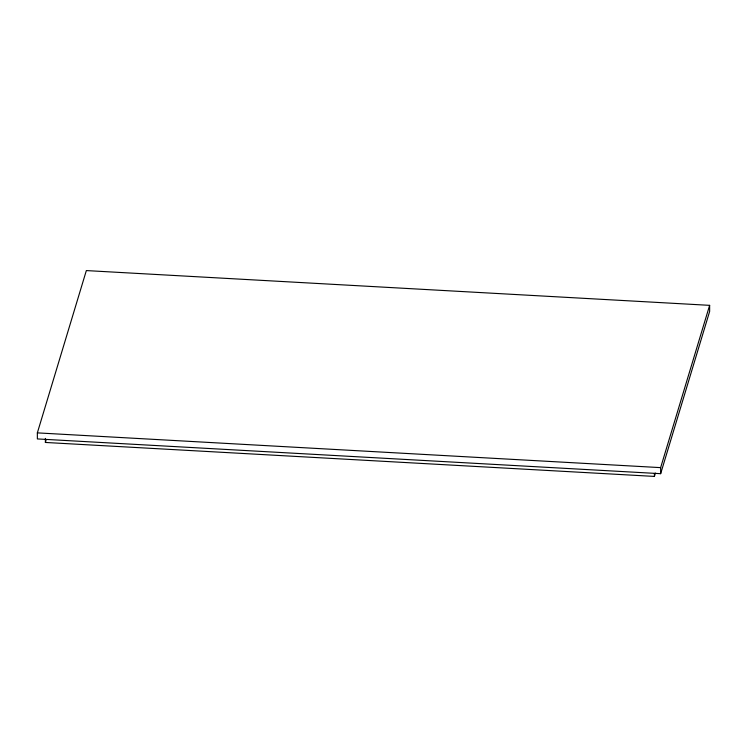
<?xml version="1.0" encoding="UTF-8"?>
<svg xmlns="http://www.w3.org/2000/svg" width="747" height="747" viewBox="0 0 747 747"><rect width="100%" height="100%" fill="white"/><g stroke="black" fill="none" stroke-linecap="round" stroke-linejoin="round"><path stroke-width="1.12" d="M37.35 432.877L86.344 270.582L709.631 305.346L709.65 311.396L660.656 473.682L37.369 438.928L37.35 432.877L660.637 467.631L709.631 305.346M655.436 473.084L654.428 476.418L45.39 442.457L46.062 440.235M660.637 467.631L660.656 473.682M654.419 473.383L654.428 476.418M45.38 438.414L45.39 442.457"/></g></svg>
